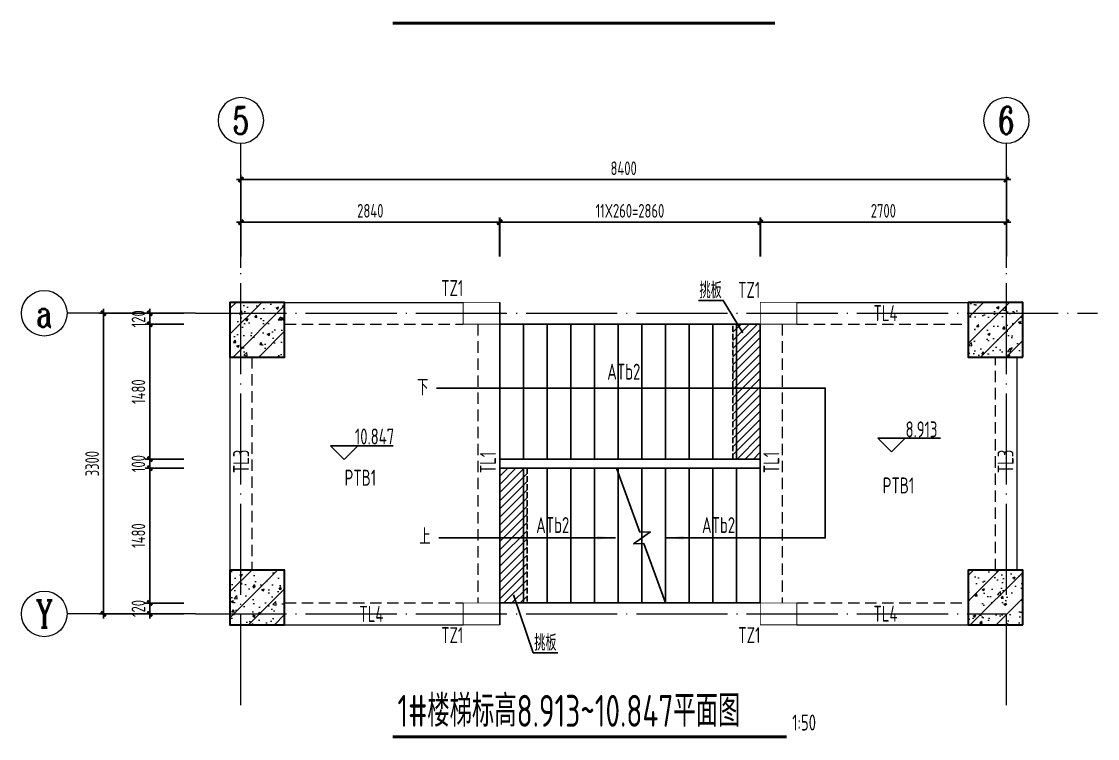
# Model space of a CAD drawing. Extents: x 56246 to 893198, y -950445 to -423535.
# Drawn here: x 198360 to 210168, y -491661 to -483791 of the extents above; entities that cross this region are included whole.
import ezdxf
from ezdxf.enums import TextEntityAlignment as Align

# ---------------------------------------------------------------- set-up
doc = ezdxf.new("R2010")
doc.units = 0
doc.header["$LTSCALE"] = 500
for name, pattern in [('CONTINOUS', [0]), ('DASH', [0.35, 0.25, -0.1]), ('DOTE', [2.42, 2, -0.2, 0.02, -0.2]), ('HIDDEN', [0.375, 0.25, -0.125])]:
    doc.linetypes.add(name, pattern=pattern)
for name, color, linetype, lineweight in [('0S-板-上层柱线', 6, 'Continuous', 18), ('0S-柱-线', 50, 'Continuous', 30), ('0S-梁-不可见', 4, 'HIDDEN', 18), ('0S-梁-线', 5, 'Continuous', 18), ('0S-楼梯-文字', 4, 'Continuous', 20), ('0S-轴线', 1, 'DOTE', 13), ('0S-轴线尺寸', 6, 'CONTINOUS', 18), ('0S-轴线编号', 6, 'CONTINOUS', 18), ('上层柱线', 6, 'Continuous', 18)]:
    doc.layers.add(name, color=color, linetype=linetype, lineweight=lineweight)
for name, color, linetype in [('PUB_DIM', 3, 'Continuous'), ('STAIR', 4, 'Continuous'), ('TEXT_LT', 90, 'Continuous')]:
    doc.layers.add(name, color=color, linetype=linetype)
doc.styles.add('TSSD_Axis', font='complex.shx', dxfattribs={"width": 0.7, "bigfont": 'hztxt.shx'})
doc.styles.add('TSSD_DIMENSION', font='tssdeng.shx', dxfattribs={"width": 0.7, "bigfont": 'Hztxt.shx'})
doc.styles.add('TSSD_Rein', font='Tssdeng.shx', dxfattribs={"width": 0.7, "bigfont": 'hztxt.shx'})
doc.dimstyles.new('TSSD_50_50', dxfattribs={"dimtxt": 150, "dimasz": 50, "dimexe": 50, "dimexo": 125, "dimgap": 50, "dimtad": 1, "dimdec": 0, "dimzin": 0, "dimdsep": 46, "dimtxsty": 'TSSD_DIMENSION', "dimblk": 'ARCHTICK', "dimblk1": 'ARCHTICK', "dimblk2": 'ARCHTICK', "dimcen": 0, "dimdle": 50, "dimclrt": 7, "dimadec": 0, "dimazin": 0, "dimtfac": 1, "dimtdec": 0, "dimtix": 1, "dimtmove": 2, "dimatfit": 3, "dimfxl": 1, "dimtolj": 1, "dimtzin": 0, "dimarcsym": 0})
pattern_1 = [(45, (-168073.16, -44469.19), (-141.421356, 141.421356), []), (50, (-168073.16, -44469.19), (286.90407, -25.10085), [30, -330]), (355, (-168073.16, -44469.2), (-55.50053, 300.87685), [24, -264]), (100.4514, (-168049.25, -44471.28), (231.40375, 275.77582), [25.49608, -280.45684]), (46.1842, (-168073.16, -44389.2), (426.89642, -66.2076), [45, -495]), (96.6356, (-168037.6, -44394.7), (373.86508, 389.64715), [38.2441, -420.6852]), (351.1842, (-168073.16, -44389.2), (373.86478, 389.64744), [36, -396]), (21, (-168033.16, -44409.19), (238.76282, -161.04756), [30, -330]), (326, (-168033.16, -44409.2), (97.32613, 290.06002), [24, -264]), (71.4514, (-168013.26, -44422.6), (336.08905, 129.0122), [25.49608, -280.45684]), (37.5, (-168073.16, -44469.19), (4.863942, 133.157542), [2, -260.8, 2, -268, 2, -265]), (7.5, (-168073.16, -44469.19), (105.227815, 157.764685), [2, -152.8, 2, -254.8, 2, -101]), (327.5, (-168162.36, -44469.19), (213.528974, -9.021949), [2, -100, 2, -312, 2, -414]), (317.5, (-168202.36, -44469.19), (233.27447, 40.04199), [2, -130, 2, -207.2, 2, -294])]

# ---------------------------------------------------------------- blocks, each defined once
blk = doc.blocks.new('ts_axno')
at = {"color": 0, "linetype": 'ByBlock', "lineweight": -2}
blk.add_circle((0, 0), 0.5, dxfattribs=at)
at = {"color": 0, "linetype": 'ByBlock', "lineweight": -2, "style": 'TSSD_Axis', "width": 0.7}
blk.add_attdef('A', text='', height=0.6, dxfattribs=at).set_placement((0, 0), align=Align.MIDDLE_CENTER)
blk = doc.blocks.new('_ArchTick')
at = {"color": 0, "linetype": 'ByBlock', "const_width": 0.5}
blk.add_lwpolyline([(-0.53, -0.53), (0.53, 0.53)], dxfattribs=at)
blk = doc.blocks.new('*D153')
at = {"layer": '0S-轴线尺寸', "color": 0, "lineweight": -2, "transparency": 16777216}
for p, q in [((200718, -485527), (209218, -485527)), ((200768, -486369), (200768, -485477)), ((209168, -486369), (209168, -485477))]:
    blk.add_line(p, q, dxfattribs=at)
at = {"layer": 'Defpoints', "color": 0, "transparency": 16777216}
for p in [(209168, -485527), (200768, -486494), (209168, -486494)]:
    blk.add_point(p, dxfattribs=at)
at = {"layer": '0S-轴线尺寸', "color": 0, "lineweight": -2, "transparency": 16777216, "xscale": 50, "yscale": 50, "zscale": 50, "rotation": 180}
blk.add_blockref('_ArchTick', (200768, -485527), dxfattribs=at)
at = {"layer": '0S-轴线尺寸', "color": 0, "lineweight": -2, "transparency": 16777216, "xscale": 50, "yscale": 50, "zscale": 50}
blk.add_blockref('_ArchTick', (209168, -485527), dxfattribs=at)
at = {"layer": '0S-轴线尺寸', "color": 7, "transparency": 16777216, "insert": (204968, -485402), "char_height": 150, "attachment_point": 5, "style": 'TSSD_DIMENSION'}
blk.add_mtext('\\A1;8400', dxfattribs=at)
blk = doc.blocks.new('*D154')
at = {"layer": '0S-轴线尺寸', "color": 0, "lineweight": -2, "transparency": 16777216}
for p, q in [((199260, -490344), (199260, -486944)), ((200143, -486994), (199210, -486994)), ((200143, -490294), (199210, -490294))]:
    blk.add_line(p, q, dxfattribs=at)
at = {"layer": 'Defpoints', "color": 0, "transparency": 16777216}
for p in [(199260, -486994), (200268, -486994), (200268, -490294)]:
    blk.add_point(p, dxfattribs=at)
at = {"layer": '0S-轴线尺寸', "color": 0, "lineweight": -2, "transparency": 16777216, "xscale": 50, "yscale": 50, "zscale": 50}
for p, rotation in [((199260, -486994), 90), ((199260, -490294), 270)]:
    blk.add_blockref('_ArchTick', p, dxfattribs=dict(at, rotation=rotation))
at = {"layer": '0S-轴线尺寸', "color": 7, "transparency": 16777216, "insert": (199135, -488644), "char_height": 150, "attachment_point": 5, "rotation": 90, "style": 'TSSD_DIMENSION'}
blk.add_mtext('\\A1;3300', dxfattribs=at)
blk = doc.blocks.new('*D155')
at = {"layer": '0S-轴线尺寸', "color": 0, "lineweight": -2, "transparency": 16777216}
for p, q in [((200143, -488694), (199718, -488694)), ((199768, -488644), (199768, -490224)), ((200143, -490174), (199718, -490174))]:
    blk.add_line(p, q, dxfattribs=at)
at = {"layer": 'Defpoints', "color": 0, "transparency": 16777216}
for p in [(200268, -488694), (199768, -490174), (200268, -490174)]:
    blk.add_point(p, dxfattribs=at)
at = {"layer": '0S-轴线尺寸', "color": 0, "lineweight": -2, "transparency": 16777216, "xscale": 50, "yscale": 50, "zscale": 50}
for p, rotation in [((199768, -488694), 90), ((199768, -490174), 270)]:
    blk.add_blockref('_ArchTick', p, dxfattribs=dict(at, rotation=rotation))
at = {"layer": '0S-轴线尺寸', "color": 7, "transparency": 16777216, "insert": (199643, -489434), "char_height": 150, "attachment_point": 5, "rotation": 90, "style": 'TSSD_DIMENSION'}
blk.add_mtext('\\A1;1480', dxfattribs=at)
blk = doc.blocks.new('*D156')
at = {"layer": '0S-轴线尺寸', "color": 0, "lineweight": -2, "transparency": 16777216}
for p, q in [((199768, -490174), (199768, -490124)), ((200143, -490174), (199718, -490174)), ((199768, -490174), (199768, -490294)), ((200143, -490294), (199718, -490294)), ((199768, -490294), (199768, -490344))]:
    blk.add_line(p, q, dxfattribs=at)
at = {"layer": 'Defpoints', "color": 0, "transparency": 16777216}
for p in [(200268, -490174), (199768, -490294), (200268, -490294)]:
    blk.add_point(p, dxfattribs=at)
at = {"layer": '0S-轴线尺寸', "color": 0, "lineweight": -2, "transparency": 16777216, "xscale": 50, "yscale": 50, "zscale": 50}
for p, rotation in [((199768, -490174), 270), ((199768, -490294), 90)]:
    blk.add_blockref('_ArchTick', p, dxfattribs=dict(at, rotation=rotation))
at = {"layer": '0S-轴线尺寸', "color": 7, "transparency": 16777216, "insert": (199643, -490234), "char_height": 150, "attachment_point": 5, "rotation": 90, "style": 'TSSD_DIMENSION'}
blk.add_mtext('\\A1;120', dxfattribs=at)
blk = doc.blocks.new('*D157')
at = {"layer": '0S-轴线尺寸', "color": 0, "lineweight": -2, "transparency": 16777216}
for p, q in [((199768, -486994), (199768, -486944)), ((200143, -486994), (199718, -486994)), ((199768, -486994), (199768, -487114)), ((200143, -487114), (199718, -487114)), ((199768, -487114), (199768, -487164))]:
    blk.add_line(p, q, dxfattribs=at)
at = {"layer": 'Defpoints', "color": 0, "transparency": 16777216}
for p in [(200268, -486994), (199768, -487114), (200268, -487114)]:
    blk.add_point(p, dxfattribs=at)
at = {"layer": '0S-轴线尺寸', "color": 0, "lineweight": -2, "transparency": 16777216, "xscale": 50, "yscale": 50, "zscale": 50}
for p, rotation in [((199768, -486994), 270), ((199768, -487114), 90)]:
    blk.add_blockref('_ArchTick', p, dxfattribs=dict(at, rotation=rotation))
at = {"layer": '0S-轴线尺寸', "color": 7, "transparency": 16777216, "insert": (199643, -487054), "char_height": 150, "attachment_point": 5, "rotation": 90, "style": 'TSSD_DIMENSION'}
blk.add_mtext('\\A1;120', dxfattribs=at)
blk = doc.blocks.new('*D158')
at = {"layer": '0S-轴线尺寸', "color": 0, "lineweight": -2, "transparency": 16777216}
for p, q in [((200143, -488594), (199718, -488594)), ((199768, -488594), (199768, -488544)), ((199768, -488594), (199768, -488694)), ((200143, -488694), (199718, -488694)), ((199768, -488694), (199768, -488744))]:
    blk.add_line(p, q, dxfattribs=at)
at = {"layer": 'Defpoints', "color": 0, "transparency": 16777216}
for p in [(200268, -488594), (199768, -488694), (200268, -488694)]:
    blk.add_point(p, dxfattribs=at)
at = {"layer": '0S-轴线尺寸', "color": 0, "lineweight": -2, "transparency": 16777216, "xscale": 50, "yscale": 50, "zscale": 50}
for p, rotation in [((199768, -488594), 270), ((199768, -488694), 90)]:
    blk.add_blockref('_ArchTick', p, dxfattribs=dict(at, rotation=rotation))
at = {"layer": '0S-轴线尺寸', "color": 7, "transparency": 16777216, "insert": (199643, -488644), "char_height": 150, "attachment_point": 5, "rotation": 90, "style": 'TSSD_DIMENSION'}
blk.add_mtext('\\A1;100', dxfattribs=at)
blk = doc.blocks.new('*D159')
at = {"layer": '0S-轴线尺寸', "color": 0, "lineweight": -2, "transparency": 16777216}
for p, q in [((199768, -487064), (199768, -488644)), ((200143, -487114), (199718, -487114)), ((200143, -488594), (199718, -488594))]:
    blk.add_line(p, q, dxfattribs=at)
at = {"layer": 'Defpoints', "color": 0, "transparency": 16777216}
for p in [(200268, -487114), (199768, -488594), (200268, -488594)]:
    blk.add_point(p, dxfattribs=at)
at = {"layer": '0S-轴线尺寸', "color": 0, "lineweight": -2, "transparency": 16777216, "xscale": 50, "yscale": 50, "zscale": 50}
for p, rotation in [((199768, -487114), 90), ((199768, -488594), 270)]:
    blk.add_blockref('_ArchTick', p, dxfattribs=dict(at, rotation=rotation))
at = {"layer": '0S-轴线尺寸', "color": 7, "transparency": 16777216, "insert": (199643, -487854), "char_height": 150, "attachment_point": 5, "rotation": 90, "style": 'TSSD_DIMENSION'}
blk.add_mtext('\\A1;1480', dxfattribs=at)
blk = doc.blocks.new('*D160')
at = {"layer": '0S-轴线尺寸', "color": 0, "lineweight": -2, "transparency": 16777216}
for p, q in [((209218, -485994), (206418, -485994)), ((206468, -486369), (206468, -485944)), ((209168, -486369), (209168, -485944))]:
    blk.add_line(p, q, dxfattribs=at)
at = {"layer": 'Defpoints', "color": 0, "transparency": 16777216}
for p in [(206468, -485994), (206468, -486494), (209168, -486494)]:
    blk.add_point(p, dxfattribs=at)
at = {"layer": '0S-轴线尺寸', "color": 0, "lineweight": -2, "transparency": 16777216, "xscale": 50, "yscale": 50, "zscale": 50, "rotation": 180}
blk.add_blockref('_ArchTick', (206468, -485994), dxfattribs=at)
at = {"layer": '0S-轴线尺寸', "color": 0, "lineweight": -2, "transparency": 16777216, "xscale": 50, "yscale": 50, "zscale": 50}
blk.add_blockref('_ArchTick', (209168, -485994), dxfattribs=at)
at = {"layer": '0S-轴线尺寸', "color": 7, "transparency": 16777216, "insert": (207818, -485869), "char_height": 150, "attachment_point": 5, "style": 'TSSD_DIMENSION'}
blk.add_mtext('\\A1;2700', dxfattribs=at)
blk = doc.blocks.new('*D161')
at = {"layer": '0S-轴线尺寸', "color": 0, "lineweight": -2, "transparency": 16777216}
for p, q in [((203658, -485994), (200718, -485994)), ((200768, -486369), (200768, -485944)), ((203608, -486369), (203608, -485944))]:
    blk.add_line(p, q, dxfattribs=at)
at = {"layer": 'Defpoints', "color": 0, "transparency": 16777216}
for p in [(200768, -485994), (200768, -486494), (203608, -486494)]:
    blk.add_point(p, dxfattribs=at)
at = {"layer": '0S-轴线尺寸', "color": 0, "lineweight": -2, "transparency": 16777216, "xscale": 50, "yscale": 50, "zscale": 50, "rotation": 180}
blk.add_blockref('_ArchTick', (200768, -485994), dxfattribs=at)
at = {"layer": '0S-轴线尺寸', "color": 0, "lineweight": -2, "transparency": 16777216, "xscale": 50, "yscale": 50, "zscale": 50}
blk.add_blockref('_ArchTick', (203608, -485994), dxfattribs=at)
at = {"layer": '0S-轴线尺寸', "color": 7, "transparency": 16777216, "insert": (202188, -485869), "char_height": 150, "attachment_point": 5, "style": 'TSSD_DIMENSION'}
blk.add_mtext('\\A1;2840', dxfattribs=at)
blk = doc.blocks.new('_ARROW')
blk.add_solid([(0, 0), (-1, 0.1), (-1, -0.1)])
blk = doc.blocks.new('*D162')
at = {"layer": '0S-轴线尺寸', "color": 0, "lineweight": -2, "transparency": 16777216}
for p, q in [((206517, -485994), (203557, -485994)), ((203607, -486369), (203607, -485944)), ((206467, -486369), (206467, -485944))]:
    blk.add_line(p, q, dxfattribs=at)
at = {"layer": 'Defpoints', "color": 0, "transparency": 16777216}
for p in [(203607, -485994), (203607, -486494), (206467, -486494)]:
    blk.add_point(p, dxfattribs=at)
at = {"layer": '0S-轴线尺寸', "color": 0, "lineweight": -2, "transparency": 16777216, "xscale": 50, "yscale": 50, "zscale": 50, "rotation": 180}
blk.add_blockref('_ArchTick', (203607, -485994), dxfattribs=at)
at = {"layer": '0S-轴线尺寸', "color": 0, "lineweight": -2, "transparency": 16777216, "xscale": 50, "yscale": 50, "zscale": 50}
blk.add_blockref('_ArchTick', (206467, -485994), dxfattribs=at)
at = {"layer": '0S-轴线尺寸', "color": 7, "transparency": 16777216, "insert": (205037, -485869), "char_height": 150, "attachment_point": 5, "style": 'TSSD_DIMENSION'}
blk.add_mtext('\\A1;11X260=2860', dxfattribs=at)

msp = doc.modelspace()

# ---------------------------------------------------------------- hatches: boundary and pattern name
h = msp.add_hatch()
h.set_pattern_fill('ANSI31', color=256, scale=20)
h.set_pattern_definition([(45, (252250.085, -288634.81), (-44.90128, 44.90128), [])])
h.paths.add_polyline_path([(206167.7478, -488593.6397), (206167.7478, -487113.6397), (206467.7478, -487113.6397), (206467.7478, -488593.6397)])
h = msp.add_hatch()
h.set_pattern_fill('ANSI31', color=256, scale=20)
h.set_pattern_definition([(45, (249690.085, -290214.81), (-44.90128, 44.90128), [])])
h.paths.add_polyline_path([(203607.7478, -490173.6397), (203607.7478, -488693.6397), (203907.7478, -488693.6397), (203907.7478, -490173.6397)])
at = {"layer": '上层柱线'}
h = msp.add_hatch(dxfattribs=at)
h.set_pattern_fill('钢筋混凝土', color=256, scale=40, pattern_type=2)
h.set_pattern_definition(pattern_1)
h.paths.add_polyline_path([(201247.7478, -487473.6397), (201247.7478, -486873.6397), (200647.7478, -486873.6397), (200647.7478, -487473.6397)])
h = msp.add_hatch(dxfattribs=at)
h.set_pattern_fill('钢筋混凝土', color=256, scale=40, pattern_type=2)
h.set_pattern_definition(pattern_1)
h.paths.add_polyline_path([(209347.7478, -487473.6397), (209347.7478, -486873.6397), (208747.7478, -486873.6397), (208747.7478, -487473.6397)])
h = msp.add_hatch(dxfattribs=at)
h.set_pattern_fill('钢筋混凝土', color=256, scale=40, pattern_type=2)
h.set_pattern_definition(pattern_1)
h.paths.add_polyline_path([(201247.7478, -490413.6397), (201247.7478, -489813.6397), (200647.7478, -489813.6397), (200647.7478, -490413.6397)])
h = msp.add_hatch(dxfattribs=at)
h.set_pattern_fill('钢筋混凝土', color=256, scale=40, pattern_type=2)
h.set_pattern_definition(pattern_1)
h.paths.add_polyline_path([(209347.7478, -490413.6397), (209347.7478, -489813.6397), (208747.7478, -489813.6397), (208747.7478, -490413.6397)])

# ---------------------------------------------------------------- linework, layer by layer
at = {"linetype": 'DASH', "ltscale": 0.5}
for points in [[(206167.7478, -488593.6397), (206167.7478, -487113.6397), (206467.7478, -487113.6397), (206467.7478, -488593.6397)], [(203607.7478, -490173.6397), (203607.7478, -488693.6397), (203907.7478, -488693.6397), (203907.7478, -490173.6397)]]:
    msp.add_lwpolyline(points, close=True, dxfattribs=at)
at = {"layer": '0S-板-上层柱线', "const_width": 10}
for points in [[(203207.7478, -487113.6397), (203207.7478, -486873.6397), (203607.7478, -486873.6397), (203607.7478, -487113.6397)], [(206467.7478, -487113.6397), (206467.7478, -486873.6397), (206867.7478, -486873.6397), (206867.7478, -487113.6397)], [(203207.7478, -490413.6397), (203207.7478, -490173.6397), (203607.7478, -490173.6397), (203607.7478, -490413.6397)], [(206467.7478, -490413.6397), (206467.7478, -490173.6397), (206867.7478, -490173.6397), (206867.7478, -490413.6397)]]:
    msp.add_lwpolyline(points, close=True, dxfattribs=at)
at = {"layer": '0S-柱-线'}
for points in [[(201247.7478, -487473.6397), (201247.7478, -486873.6397), (200647.7478, -486873.6397), (200647.7478, -487473.6397)], [(209347.7478, -487473.6397), (209347.7478, -486873.6397), (208747.7478, -486873.6397), (208747.7478, -487473.6397)], [(201247.7478, -490413.6397), (201247.7478, -489813.6397), (200647.7478, -489813.6397), (200647.7478, -490413.6397)], [(209347.7478, -490413.6397), (209347.7478, -489813.6397), (208747.7478, -489813.6397), (208747.7478, -490413.6397)]]:
    msp.add_lwpolyline(points, close=True, dxfattribs=at)
at = {"layer": '0S-梁-不可见'}
for p, q in [((201247.7478, -487113.6397), (203207.7478, -487113.6397)), ((203367.7478, -487113.6397), (203367.7478, -490173.6397)), ((206707.7478, -487113.6397), (206707.7478, -490173.6397)), ((206867.7478, -487113.6397), (208747.7478, -487113.6397)), ((200887.7478, -487473.6397), (200887.7478, -489813.6397)), ((209047.7478, -489813.6397), (209047.7478, -487473.6397)), ((201247.7478, -490173.6397), (203207.7478, -490173.6397)), ((206867.7478, -490173.6397), (208747.7478, -490173.6397))]:
    msp.add_line(p, q, dxfattribs=at)
at = {"layer": '0S-梁-线'}
for p, q in [((201247.7478, -486873.6397), (203207.7478, -486873.6397)), ((206867.7478, -486873.6397), (208747.7478, -486873.6397)), ((203607.7478, -487173.6397), (203607.7478, -490173.6397)), ((206467.7478, -487113.6397), (206467.7478, -490173.6397)), ((200647.7478, -487473.6397), (200647.7478, -489813.6397)), ((209287.7478, -489813.6397), (209287.7478, -487473.6397)), ((201247.7478, -490413.6397), (203207.7478, -490413.6397)), ((206867.7478, -490413.6397), (208747.7478, -490413.6397))]:
    msp.add_line(p, q, dxfattribs=at)
at = {"layer": '0S-楼梯-文字', "const_width": 35}
for points in [[(202431.7368, -483808.5705), (206628.3691, -483808.5705)], [(202431.7368, -491643.5626), (206755.4336, -491643.5626)]]:
    msp.add_lwpolyline(points, dxfattribs=at)
at = {"layer": '0S-轴线'}
for p, q in [((200767.7478, -491293.6397), (200767.7478, -486493.6397)), ((209167.7478, -491293.6397), (209167.7478, -486493.6397)), ((200267.7478, -486993.6397), (210167.7478, -486993.6397)), ((200267.7478, -490293.6397), (209167.7478, -490293.6397))]:
    msp.add_line(p, q, dxfattribs=at)
at = {"layer": '0S-轴线编号'}
for p, q in [((200767.7478, -486493.6397), (200767.7478, -485126.8526)), ((209167.7478, -486493.6397), (209167.7478, -485126.8526)), ((200267.7478, -486993.6397), (198860.1375, -486993.6397)), ((200267.7478, -490293.6397), (198860.1375, -490293.6397))]:
    msp.add_line(p, q, dxfattribs=at)
at = {"layer": 'PUB_DIM'}
for p, q in [((201900.1871, -488596.8863), (201750.1871, -488446.8863)), ((201750.1871, -488446.8863), (202050.1871, -488446.8863)), ((202050.1871, -488446.8863), (201900.1871, -488596.8863)), ((201900.1871, -488446.8863), (202440.1871, -488446.8863)), ((207906.8552, -488515.5129), (207756.8552, -488365.5129)), ((207756.8552, -488365.5129), (208056.8552, -488365.5129)), ((208056.8552, -488365.5129), (207906.8552, -488515.5129)), ((207906.8552, -488365.5129), (208446.8552, -488365.5129))]:
    msp.add_line(p, q, dxfattribs=at)
for points in [[(205427.7478, -489458.6397), (207179.5875, -489458.6397), (207179.5875, -487814.0957), (202912.5593, -487814.0957)], [(204879.7929, -489458.6397), (202940.1107, -489458.6397)]]:
    msp.add_lwpolyline(points, dxfattribs=at)
at = {"layer": 'STAIR'}
for p, q in [((203607.7478, -486873.6397), (203607.7478, -488593.6397)), ((206467.7478, -487113.6397), (203607.7478, -487113.6397)), ((203867.7478, -487113.6397), (203867.7478, -488593.6397)), ((204127.7478, -487113.6397), (204127.7478, -488593.6397)), ((204387.7478, -487113.6397), (204387.7478, -488593.6397)), ((204647.7478, -487113.6397), (204647.7478, -488593.6397)), ((204907.7478, -487113.6397), (204907.7478, -488593.6397)), ((205167.7478, -487113.6397), (205167.7478, -488593.6397)), ((205427.7478, -487113.6397), (205427.7478, -488593.6397)), ((205687.7478, -487113.6397), (205687.7478, -488593.6397)), ((205947.7478, -487113.6397), (205947.7478, -488593.6397)), ((206207.7478, -487113.6397), (206207.7478, -488593.6397)), ((206467.7478, -487113.6397), (206467.7478, -488593.6397)), ((203607.7478, -488593.6397), (206467.7478, -488593.6397)), ((203607.7478, -488593.6397), (203607.7478, -488693.6397)), ((206467.7478, -488593.6397), (206467.7478, -488693.6397)), ((203607.7478, -488693.6397), (206467.7478, -488693.6397)), ((203607.7478, -488693.6397), (203607.7478, -490413.6397)), ((203867.7478, -488693.6397), (203867.7478, -490173.6397)), ((204127.7478, -488693.6397), (204127.7478, -490173.6397)), ((204387.7478, -488693.6397), (204387.7478, -490173.6397)), ((204647.7478, -488693.6397), (204647.7478, -490173.6397)), ((204889.5659, -488693.6397), (205145.5345, -489397.5532)), ((204907.7478, -488693.6397), (204907.7478, -490173.6397)), ((205167.7478, -488693.6397), (205167.7478, -490173.6397)), ((205427.7478, -488693.6397), (205427.7478, -490173.6397)), ((205687.7478, -488693.6397), (205687.7478, -490173.6397)), ((205947.7478, -488693.6397), (205947.7478, -490173.6397)), ((206207.7478, -488693.6397), (206207.7478, -490173.6397)), ((206467.7478, -488693.6397), (206467.7478, -490173.6397)), ((205260.8728, -489392.8542), (205074.6228, -489524.4253)), ((205145.5345, -489397.5532), (205260.8728, -489392.8542)), ((205074.6228, -489524.4253), (205189.9611, -489519.7263)), ((205189.9611, -489519.7263), (205427.7478, -490173.6397)), ((206467.7478, -490173.6397), (203607.7478, -490173.6397))]:
    msp.add_line(p, q, dxfattribs=at)
at = {"layer": 'TEXT_LT'}
for points in [[(206276.6168, -487208.8518), (206060.0325, -486852.1776), (205788.0792, -486852.1776)], [(203758.8787, -490085.9138), (203975.4631, -490720.8232), (204247.4164, -490720.8232)]]:
    msp.add_lwpolyline(points, dxfattribs=at)
at = {"layer": '上层柱线'}
for points in [[(201247.7478, -487473.6397), (201247.7478, -486873.6397), (200647.7478, -486873.6397), (200647.7478, -487473.6397)], [(209347.7478, -487473.6397), (209347.7478, -486873.6397), (208747.7478, -486873.6397), (208747.7478, -487473.6397)], [(201247.7478, -490413.6397), (201247.7478, -489813.6397), (200647.7478, -489813.6397), (200647.7478, -490413.6397)], [(209347.7478, -490413.6397), (209347.7478, -489813.6397), (208747.7478, -489813.6397), (208747.7478, -490413.6397)]]:
    msp.add_lwpolyline(points, close=True, dxfattribs=at)

# ---------------------------------------------------------------- block references
at = {"layer": '0S-轴线编号'}
ref = msp.add_blockref('ts_axno', (200767.7473, -484876.8526), dxfattribs=dict(at, xscale=-500, yscale=500, zscale=500, rotation=180))
ref.add_attrib('5', '5', dxfattribs={"height": 300, "style": 'TSSD_Axis', "width": 0.7}).set_placement((200767.7473, -484876.8526), align=Align.MIDDLE_CENTER)
ref = msp.add_blockref('ts_axno', (209167.7478, -484876.8526), dxfattribs=dict(at, xscale=-500, yscale=500, zscale=500, rotation=180))
ref.add_attrib('6', '6', dxfattribs={"height": 300, "style": 'TSSD_Axis', "width": 0.7}).set_placement((209167.7478, -484876.8526), align=Align.MIDDLE_CENTER)
ref = msp.add_blockref('ts_axno', (198610.1375, -486993.6397), dxfattribs=dict(at, xscale=500, yscale=500, zscale=500))
ref.add_attrib('Y', 'a', dxfattribs={"height": 300, "style": 'TSSD_Axis', "width": 0.7}).set_placement((198610.1375, -486993.6397), align=Align.MIDDLE_CENTER)
ref = msp.add_blockref('ts_axno', (198610.1375, -490293.6397), dxfattribs=dict(at, xscale=500, yscale=500, zscale=500))
ref.add_attrib('Y', 'Y', dxfattribs={"height": 300, "style": 'TSSD_Axis', "width": 0.7}).set_placement((198610.1375, -490293.6397), align=Align.MIDDLE_CENTER)
at = {"layer": 'PUB_DIM', "xscale": 200, "yscale": 200, "zscale": 200}
msp.add_blockref('_ARROW', (204879.7929, -489458.6397), dxfattribs=at)
at = {"layer": 'PUB_DIM', "xscale": 200, "yscale": 200, "zscale": 200, "rotation": 180}
msp.add_blockref('_ARROW', (205427.7478, -489458.6397), dxfattribs=at)

# ---------------------------------------------------------------- texts
at = {"layer": '0S-楼梯-文字', "width": 0.7}
for s, height, style, p in [('TZ1', 175, 'TSSD_Rein', (202965.81, -486804.2863)), ('TZ1', 175, 'TSSD_Rein', (206223.2713, -486824.8668)), ('TL4', 175, 'TSSD_Rein', (207709.2092, -487079.1056)), ('下', 175, 'TSSD_Rein', (202701.5851, -487893.4167)), ('PTB1', 175, 'TSSD_Rein', (201905.314, -488886.2493)), ('PTB1', 175, 'TSSD_Rein', (207810.483, -488971.1177)), ('上', 175, 'TSSD_Rein', (202726.1542, -489533.2828)), ('TL4', 175, 'TSSD_Rein', (202067.332, -490381.9609)), ('TL4', 175, 'TSSD_Rein', (207709.2092, -490379.1056)), ('TZ1', 175, 'TSSD_Rein', (202965.81, -490614.3117)), ('TZ1', 175, 'TSSD_Rein', (206225.81, -490614.3117)), ('1#楼梯标高8.913~10.847平面图', 350, 'TSSD_DIMENSION', (202486.18, -491532.8343)), ('1:50', 175, 'TSSD_Rein', (206817.0868, -491573.5626))]:
    msp.add_text(s, height=height, dxfattribs=dict(at, style=style)).set_placement(p)
at = {"layer": '0S-楼梯-文字', "style": 'TSSD_Rein', "width": 0.7}
for s, p in [('8.913', (208236.4802, -488267.6551)), ('10.847', (202234.2895, -488346.0341))]:
    msp.add_text(s, height=175, dxfattribs=at).set_placement(p, align=Align.MIDDLE)
for s, p in [('TL3', (200858.1135, -488749.3266)), ('TL1', (203566.3616, -488749.3266)), ('TL1', (206676.3616, -488749.3266)), ('TL3', (209246.3616, -488749.3266))]:
    msp.add_text(s, height=175, rotation=90, dxfattribs=at).set_placement(p)
at = {"layer": 'TEXT_LT', "style": 'TSSD_Rein', "width": 0.7}
for rotation, p in [(0.00000003, (205799.8285, -486828.3704, 33.9)), (359.99999997, (203986.8088, -490697.0161, 33.9))]:
    msp.add_text('挑板', height=175, rotation=rotation, dxfattribs=at).set_placement(p)
for p in [(204787.935, -487722.4064, -47.6426), (204007.935, -489406.1411, -47.6426), (205827.935, -489406.1411, -47.6426)]:
    msp.add_text('ATb2', height=175, dxfattribs=at).set_placement(p)

# ---------------------------------------------------------------- dimensions: what is measured, and where the dimension line sits
at = {"layer": '0S-轴线尺寸'}
for base, p1, p2, angle, picture, middle in [((209167.7478, -485526.8526), (200767.7478, -486493.6397), (209167.7478, -486493.6397), 180, '*D153', (204967.7478, -485401.8526)), ((199260.1375, -486993.6397), (200267.7478, -490293.6397), (200267.7478, -486993.6397), 90, '*D154', (199135.1375, -488643.6397))]:
    dim = msp.add_linear_dim(base=base, p1=p1, p2=p2, angle=angle, dimstyle='TSSD_50_50', dxfattribs=at)
    dim.commit()
    dim.dimension.update_dxf_attribs({"geometry": picture, "text_midpoint": middle})
for p1, p2, picture, middle in [((203607.7478, -486493.6397), (200767.7478, -486493.6397), '*D161', (202187.7478, -485868.6397)), ((209167.7478, -486493.6397), (206467.7478, -486493.6397), '*D160', (207817.7478, -485868.6397)), ((200267.7478, -486993.6397), (200267.7478, -487113.6397), '*D157', (199642.7478, -487053.6397)), ((200267.7478, -487113.6397), (200267.7478, -488593.6397), '*D159', (199642.7478, -487853.6397)), ((200267.7478, -488593.6397), (200267.7478, -488693.6397), '*D158', (199642.7478, -488643.6397)), ((200267.7478, -488693.6397), (200267.7478, -490173.6397), '*D155', (199642.7478, -489433.6397)), ((200267.7478, -490173.6397), (200267.7478, -490293.6397), '*D156', (199642.7478, -490233.6397))]:
    dim = msp.add_aligned_dim(p1=p1, p2=p2, distance=-500, dimstyle='TSSD_50_50', dxfattribs=at)
    dim.commit()
    dim.dimension.update_dxf_attribs({"geometry": picture, "text_midpoint": middle})
dim = msp.add_aligned_dim(p1=(206467.2478, -486493.6397), p2=(203607.2478, -486493.6397), distance=-500, text='11X260=<>', dimstyle='TSSD_50_50', dxfattribs=at)
dim.commit()
dim.dimension.update_dxf_attribs({"geometry": '*D162', "text_midpoint": (205037.2478, -485868.6397)})

doc.saveas('drawing.dxf')
